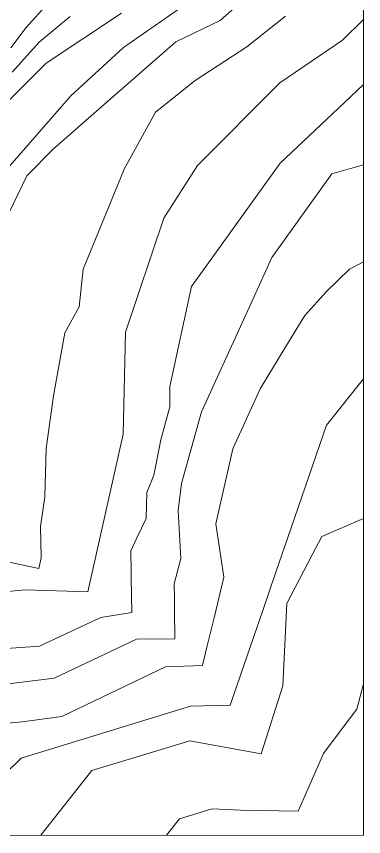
# Model space of a CAD drawing. Header units: metres. Extents: x 78 to 178, y -74 to 157.
# Drawn here: x 149.865 to 151.213, y -14.848 to -11.665 of the extents above; entities that cross this region are included whole.
import ezdxf

# ---------------------------------------------------------------- set-up
doc = ezdxf.new("R2010")
doc.units = ezdxf.units.M
doc.layers.add('01_Fina', color=252, linetype='Continuous', lineweight=15)

msp = doc.modelspace()

# ---------------------------------------------------------------- linework, layer by layer
at = {"layer": '01_Fina', "color": 252, "lineweight": 9, "true_color": 0x939598}
for points in [[(142.68008, -4.95976), (142.68008, -14.84805), (151.21343, -14.84213), (151.21343, -4.95384), (142.94709, -4.95976)], [(149.82036, -12.46173), (149.905, -12.2836), (150.0093, -12.17895), (150.19664, -12.01533), (150.48374, -11.76457), (150.65625, -11.68135), (150.85153, -11.5066)], [(149.71543, -12.38626), (150.07641, -11.97402), (150.28137, -11.7861), (150.54875, -11.59842)], [(149.8433, -11.78785), (149.903, -11.7091), (149.98714, -11.61586)], [(148.61231, -14.84399), (148.59546, -14.64333), (148.79947, -14.33707), (149.54902, -13.92282), (149.90026, -13.89046), (150.1416, -13.89878), (150.27955, -13.28592), (150.28805, -12.89034), (150.43681, -12.44798), (150.56857, -12.24381), (150.88841, -11.92372), (151.13109, -11.75827), (151.21343, -11.67745)], [(149.68538, -13.7514), (149.95163, -13.80807), (149.96038, -13.76698), (149.9587, -13.64449), (149.97467, -13.52942), (149.97974, -13.34181), (150.00849, -13.13724), (150.05321, -12.89273), (150.10911, -12.79205), (150.12396, -12.64592), (150.19903, -12.46373), (150.28373, -12.25816), (150.40506, -12.03703), (150.55919, -11.91361), (150.76044, -11.78416), (150.91057, -11.6643)], [(149.73373, -12.09327), (149.91513, -11.91152), (149.9802, -11.84632), (150.27313, -11.65344)], [(149.84832, -11.88223), (149.88446, -11.84205), (149.95272, -11.76572), (150.02901, -11.70143), (150.07318, -11.66527)], [(149.78933, -14.12137), (149.95433, -14.1085), (150.11991, -14.03163), (150.19212, -13.9981), (150.31349, -13.97895), (150.31091, -13.84573), (150.31043, -13.82054), (150.30885, -13.73908), (150.33308, -13.68848), (150.36866, -13.61417), (150.37184, -13.51286), (150.39912, -13.44512), (150.42585, -13.30893), (150.46093, -13.18064), (150.46093, -13.10139), (150.54528, -12.71315), (150.88956, -12.23548), (151.1385, -12.00028), (151.21343, -11.92948)], [(148.98481, -14.84373), (149.02855, -14.75377), (149.14048, -14.52356), (149.3161, -14.44355), (149.429, -14.39212), (149.61293, -14.28199), (150.01169, -14.23267), (150.25494, -14.11858), (150.33182, -14.08252), (150.48038, -14.08083), (150.47911, -13.97025), (150.47857, -13.92284), (150.47794, -13.86735), (150.50284, -13.76935), (150.49342, -13.5827), (150.50647, -13.47826), (150.58312, -13.20021), (150.78305, -12.76392), (150.85744, -12.6016), (151.09019, -12.276), (151.16297, -12.25528), (151.21343, -12.24092)], [(149.23711, -14.84355), (149.24231, -14.82052), (149.29466, -14.7174), (149.39935, -14.593), (149.5384, -14.46369), (149.67481, -14.42266), (149.88746, -14.40302), (150.04123, -14.38174), (150.44387, -14.18913), (150.58762, -14.18397), (150.60479, -14.11317), (150.6323, -13.99966), (150.67054, -13.84193), (150.63965, -13.63424), (150.70508, -13.34289), (150.81141, -13.11046), (150.9112, -12.94678), (150.98513, -12.8255), (151.06987, -12.73236), (151.15821, -12.64561), (151.21343, -12.61751)], [(149.65591, -14.84325), (149.74774, -14.67541), (149.88356, -14.54389), (150.5411, -14.34248), (150.69566, -14.33803), (150.77427, -14.10908), (150.82051, -13.97442), (150.87293, -13.82176), (150.93209, -13.64949), (151.06864, -13.25182), (151.21343, -13.07176)], [(149.95905, -14.84303), (150.15798, -14.59214), (150.53874, -14.47646), (150.81592, -14.52644), (150.89917, -14.26351), (150.91514, -13.94388), (151.01362, -13.75476), (151.05064, -13.68366), (151.21343, -13.61358)], [(150.4475, -14.84268), (150.49819, -14.77928), (150.62527, -14.74012), (150.73518, -14.74536), (150.95954, -14.74994), (150.99686, -14.66419), (151.05705, -14.52541), (151.13032, -14.42853), (151.18713, -14.35342), (151.21343, -14.25572)]]:
    msp.add_lwpolyline(points, dxfattribs=at)

doc.saveas('drawing.dxf')
